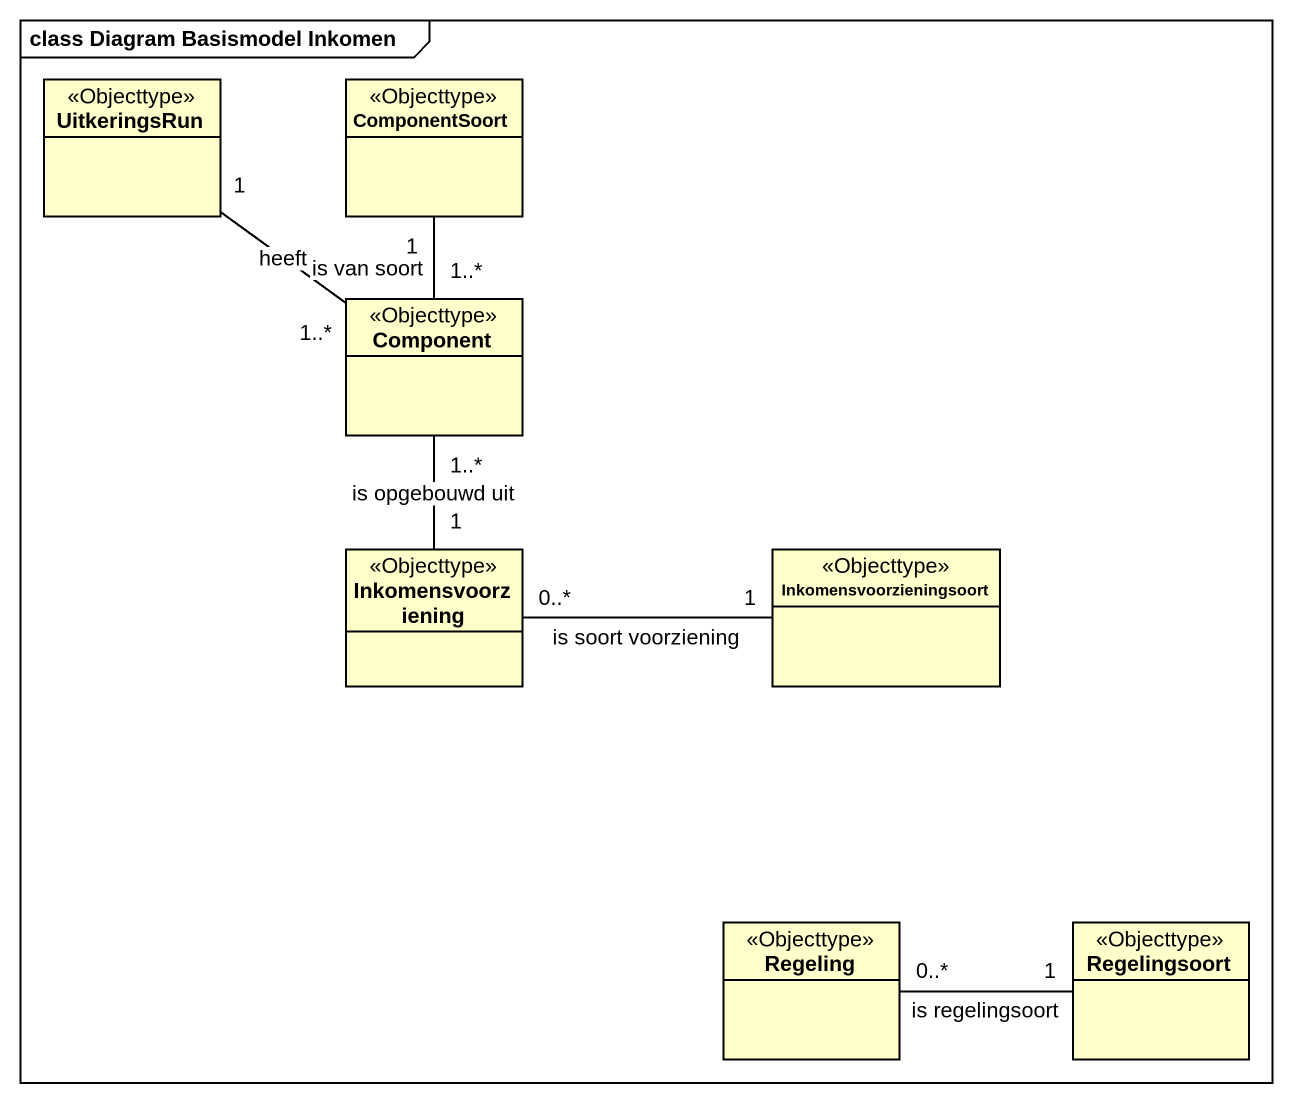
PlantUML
@startuml
mainframe class Diagram Basismodel Inkomen
hide circle
hide empty members
class UitkeringsRun <<Objecttype>>
class ComponentSoort <<Objecttype>>
class "Component" as Component_ <<Objecttype>>
class Inkomensvoorziening <<Objecttype>>
class Inkomensvoorzieningsoort <<Objecttype>>
class Regeling <<Objecttype>>
class Regelingsoort <<Objecttype>>
Component_ "1..*" -up- "1" UitkeringsRun : heeft
Component_ "1..*" -up- "1" ComponentSoort : is van soort
Inkomensvoorziening "1" -up- "1..*" Component_ : is opgebouwd uit
Inkomensvoorzieningsoort "1" -left- "0..*" Inkomensvoorziening : is soort voorziening
Regeling "0..*" -right- "1" Regelingsoort : is regelingsoort
@enduml
